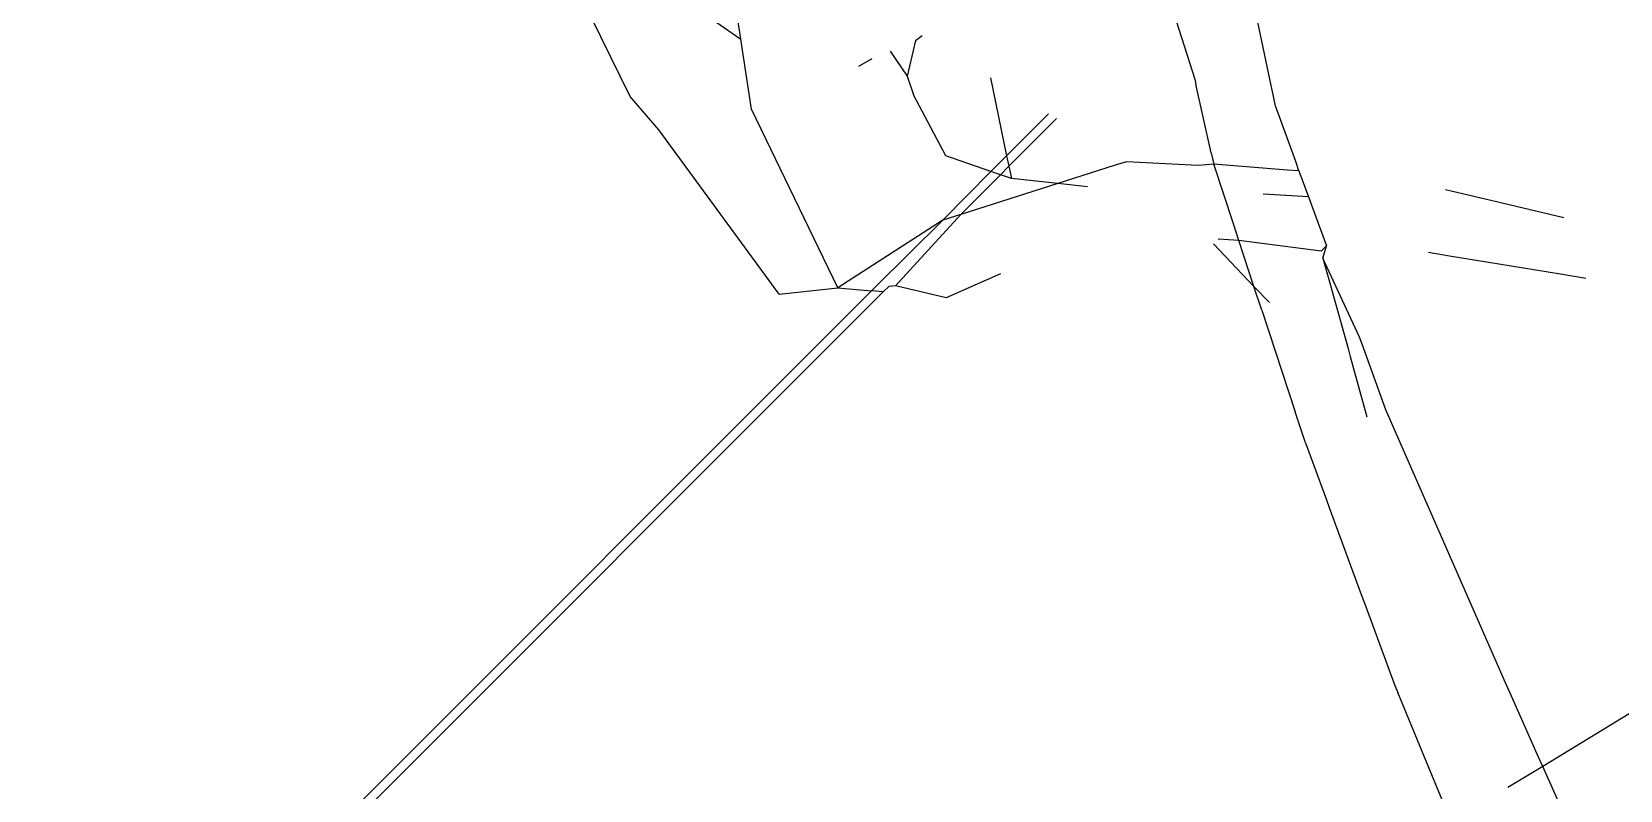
# Model space of a CAD drawing. Header units: inches. Extents: x 3324238 to 135265466, y -1036581 to 20094598.
# Drawn here: x 3354731.969 to 3354732.314, y -519088.7499 to -519088.5851 of the extents above; entities that cross this region are included whole.
import ezdxf

# ---------------------------------------------------------------- set-up
doc = ezdxf.new("R2010")
doc.units = ezdxf.units.IN
doc.header["$MEASUREMENT"] = 0

msp = doc.modelspace()

# ---------------------------------------------------------------- linework, layer by layer
for p, q in [((3354732.12303, -519088.58672, 0.00267), (3354732.11834, -519088.55556, 0.00267)), ((3354732.09895, -519088.59921, 0.00267), (3354732.07968, -519088.55968, 0.00267)), ((3354732.2164, -519088.57917, 0.00267), (3354732.22164, -519088.59546, 0.00267)), ((3354732.11761, -519088.58299, 0.00267), (3354732.12303, -519088.58672, 0.00267)), ((3354732.23822, -519088.59682, 0.00267), (3354732.2353, -519088.58303, 0.00267)), ((3354732.12532, -519088.60194, 0.00267), (3354732.12303, -519088.58672, 0.00267)), ((3354732.16097, -519088.58706, 0.00267), (3354732.15916, -519088.59476, 0.00267)), ((3354732.16097, -519088.58706, 0.00267), (3354732.16243, -519088.58598, 0.00267)), ((3354732.1515, -519088.59101, 0.00267), (3354732.14856, -519088.5927, 0.00267)), ((3354732.15548, -519088.58935, 0.00267), (3354732.15916, -519088.59476, 0.00267)), ((3354732.15916, -519088.59476, 0.00267), (3354732.16054, -519088.59883, 0.00267)), ((3354732.17724, -519088.59515, 0.00267), (3354732.18075, -519088.61206, 0.00267)), ((3354732.22164, -519088.59546, 0.00267), (3354732.22188, -519088.59653, 0.00267)), ((3354732.22519, -519088.61146, 0.00267), (3354732.22188, -519088.59653, 0.00267)), ((3354732.23849, -519088.59809, 0.00267), (3354732.23822, -519088.59682, 0.00267)), ((3354732.1052, -519088.60645, 0.00267), (3354732.09895, -519088.59921, 0.00267)), ((3354732.16754, -519088.61208, 0.00267), (3354732.16054, -519088.59883, 0.00267)), ((3354732.23915, -519088.60122, 0.00267), (3354732.23849, -519088.59809, 0.00267)), ((3354732.24355, -519088.61333, 0.00267), (3354732.23915, -519088.60122, 0.00267)), ((3354732.14406, -519088.64074, 0.00267), (3354732.12532, -519088.60194, 0.00267)), ((3354732.18986, -519088.60295, 0.00267), (3354732.18075, -519088.61206, 0.00267)), ((3354732.19157, -519088.60401, 0.00267), (3354732.18123, -519088.61435, 0.00267)), ((3354732.13135, -519088.6421, 0.00267), (3354732.1052, -519088.60645, 0.00267)), ((3354732.22519, -519088.61146, 0.00267), (3354732.22574, -519088.61393, 0.00267)), ((3354732.17734, -519088.61547, 0.00267), (3354732.16754, -519088.61208, 0.00267)), ((3354732.18075, -519088.61206, 0.00267), (3354732.17734, -519088.61547, 0.00267)), ((3354732.18123, -519088.61435, 0.00267), (3354732.17939, -519088.61619, 0.00267)), ((3354732.18075, -519088.61206, 0.00267), (3354732.18123, -519088.61435, 0.00267)), ((3354732.18123, -519088.61435, 0.00267), (3354732.18178, -519088.61702, 0.00267)), ((3354732.20231, -519088.61479, 0.00267), (3354732.1919, -519088.6181, 0.00267)), ((3354732.20434, -519088.61415, 0.00267), (3354732.20231, -519088.61479, 0.00267)), ((3354732.20676, -519088.61338, 0.00267), (3354732.20434, -519088.61415, 0.00267)), ((3354732.22091, -519088.61413, 0.00267), (3354732.20676, -519088.61338, 0.00267)), ((3354732.22246, -519088.61421, 0.00267), (3354732.22091, -519088.61413, 0.00267)), ((3354732.22574, -519088.61393, 0.00267), (3354732.22246, -519088.61421, 0.00267)), ((3354732.23001, -519088.62688, 0.00267), (3354732.22574, -519088.61393, 0.00267)), ((3354732.24166, -519088.61522, 0.00267), (3354732.22574, -519088.61393, 0.00267)), ((3354732.2442, -519088.61536, 0.00267), (3354732.24166, -519088.61522, 0.00267)), ((3354732.2442, -519088.61536, 0.00267), (3354732.24355, -519088.61333, 0.00267)), ((3354732.17734, -519088.61547, 0.00267), (3354732.16688, -519088.62604, 0.00267)), ((3354732.17939, -519088.61619, 0.00267), (3354732.17078, -519088.6248, 0.00267)), ((3354732.1919, -519088.6181, 0.00267), (3354732.17078, -519088.6248, 0.00267)), ((3354732.17939, -519088.61619, 0.00267), (3354732.17734, -519088.61547, 0.00267)), ((3354732.18178, -519088.61702, 0.00267), (3354732.17939, -519088.61619, 0.00267)), ((3354732.1919, -519088.6181, 0.00267), (3354732.18178, -519088.61702, 0.00267)), ((3354732.19832, -519088.61879, 0.00267), (3354732.1919, -519088.6181, 0.00267)), ((3354732.2442, -519088.61536, 0.00267), (3354732.24633, -519088.62096, 0.00267)), ((3354732.24633, -519088.62096, 0.00267), (3354732.23645, -519088.62044, 0.00267)), ((3354732.24633, -519088.62096, 0.00267), (3354732.2502, -519088.63162, 0.00267)), ((3354732.28838, -519088.62238, 0.00267), (3354732.27606, -519088.61946, 0.00267)), ((3354732.17078, -519088.6248, 0.00267), (3354732.1566, -519088.64035, 0.00267)), ((3354732.17078, -519088.6248, 0.00267), (3354732.16688, -519088.62604, 0.00267)), ((3354732.30176, -519088.62554, 0.00267), (3354732.28838, -519088.62238, 0.00267)), ((3354732.16688, -519088.62604, 0.00267), (3354732.14406, -519088.64074, 0.00267)), ((3354732.16688, -519088.62604, 0.00267), (3354732.15216, -519088.64066, 0.00267)), ((3354732.23119, -519088.63047, 0.00267), (3354732.23001, -519088.62688, 0.00267)), ((3354732.22567, -519088.63122, 0.00267), (3354732.23448, -519088.64046, 0.00267)), ((3354732.23119, -519088.63047, 0.00267), (3354732.22669, -519088.6302, 0.00267)), ((3354732.24904, -519088.63278, 0.00267), (3354732.23119, -519088.63047, 0.00267)), ((3354732.23448, -519088.64046, 0.00267), (3354732.23119, -519088.63047, 0.00267)), ((3354732.2502, -519088.63162, 0.00267), (3354732.24904, -519088.63278, 0.00267)), ((3354732.24947, -519088.63435, 0.00267), (3354732.2502, -519088.63162, 0.00267)), ((3354732.25741, -519088.65146, 0.00267), (3354732.24947, -519088.63435, 0.00267)), ((3354732.24947, -519088.63435, 0.00267), (3354732.25491, -519088.65396, 0.00267)), ((3354732.27527, -519088.63359, 0.00267), (3354732.27237, -519088.63312, 0.00267)), ((3354732.27697, -519088.63387, 0.00267), (3354732.27527, -519088.63359, 0.00267)), ((3354732.30109, -519088.63781, 0.00267), (3354732.27697, -519088.63387, 0.00267)), ((3354732.17943, -519088.63769, 0.00267), (3354732.16762, -519088.64292, 0.00267)), ((3354732.30657, -519088.6387, 0.00267), (3354732.30109, -519088.63781, 0.00267)), ((3354732.1514, -519088.64142, 0.00267), (3354730.49594, -519090.29726, 0.00267)), ((3354732.15394, -519088.64165, 0.00267), (3354730.49683, -519090.29915, 0.00267)), ((3354732.13135, -519088.6421, 0.00267), (3354732.14406, -519088.64074, 0.00267)), ((3354732.14406, -519088.64074, 0.00267), (3354732.1514, -519088.64142, 0.00267)), ((3354732.15216, -519088.64066, 0.00267), (3354732.1514, -519088.64142, 0.00267)), ((3354732.15394, -519088.64165, 0.00267), (3354732.1514, -519088.64142, 0.00267)), ((3354732.15514, -519088.64045, 0.00267), (3354732.15394, -519088.64165, 0.00267)), ((3354732.1566, -519088.64035, 0.00267), (3354732.15514, -519088.64045, 0.00267)), ((3354732.16762, -519088.64292, 0.00267), (3354732.1566, -519088.64035, 0.00267)), ((3354732.23448, -519088.64046, 0.00267), (3354732.23784, -519088.64398, 0.00267)), ((3354732.23619, -519088.64563, 0.00267), (3354732.23448, -519088.64046, 0.00267)), ((3354732.23619, -519088.64563, 0.00267), (3354732.24345, -519088.66767, 0.00267)), ((3354732.25798, -519088.65302, 0.00267), (3354732.25741, -519088.65146, 0.00267)), ((3354732.26315, -519088.66724, 0.00267), (3354732.25798, -519088.65302, 0.00267)), ((3354732.25491, -519088.65396, 0.00267), (3354732.25538, -519088.65564, 0.00267)), ((3354732.25538, -519088.65564, 0.00267), (3354732.25902, -519088.66877, 0.00267)), ((3354732.24568, -519088.67444, 0.00267), (3354732.24345, -519088.66767, 0.00267)), ((3354732.28914, -519088.72659, 0.00267), (3354732.26315, -519088.66724, 0.00267)), ((3354732.24568, -519088.67444, 0.00267), (3354732.25022, -519088.68679, 0.00267)), ((3354732.25022, -519088.68679, 0.00267), (3354732.25083, -519088.68847, 0.00267)), ((3354732.25083, -519088.68847, 0.00267), (3354732.25778, -519088.70736, 0.00267)), ((3354732.25778, -519088.70736, 0.00267), (3354732.25839, -519088.70902, 0.00267)), ((3354732.25839, -519088.70902, 0.00267), (3354732.26505, -519088.72714, 0.00267)), ((3354732.26505, -519088.72714, 0.00267), (3354732.26569, -519088.72863, 0.00267)), ((3354732.27236, -519088.74477, 0.00267), (3354732.26569, -519088.72863, 0.00267)), ((3354732.29012, -519088.7288, 0.00267), (3354732.28914, -519088.72659, 0.00267)), ((3354732.2963, -519088.74267, 0.00267), (3354732.29012, -519088.7288, 0.00267)), ((3354732.32022, -519088.73067, 0.00267), (3354732.29721, -519088.74471, 0.00267)), ((3354732.29721, -519088.74471, 0.00267), (3354732.2963, -519088.74267, 0.00267)), ((3354732.27875, -519088.76023, 0.00267), (3354732.27236, -519088.74477, 0.00267)), ((3354732.29721, -519088.74471, 0.00267), (3354732.28965, -519088.74932, 0.00267)), ((3354732.30595, -519088.76429, 0.00267), (3354732.29721, -519088.74471, 0.00267))]:
    msp.add_line(p, q)

doc.saveas('drawing.dxf')
